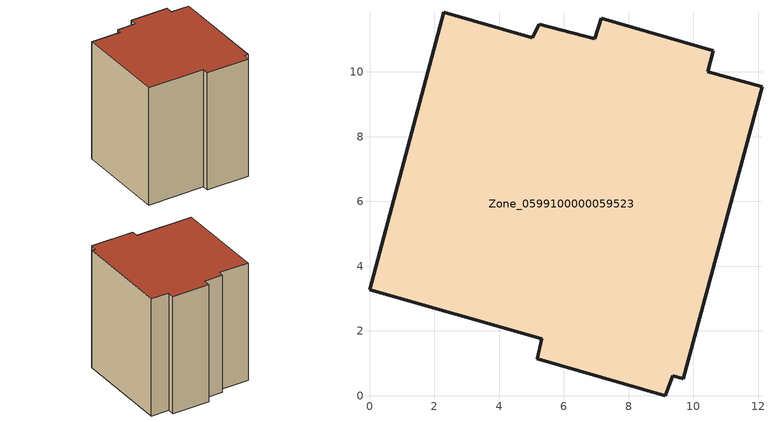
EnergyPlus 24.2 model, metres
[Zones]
Zone_0599100000059523
 floor ground (C_G): 9.36,0.62 9.13,0 5.18,1.15 5.32,1.76 0,3.27 2.29,11.84 5.03,11.05 5.24,11.47 6.95,11.03 7.16,11.65 10.61,10.66 10.45,10 12.12,9.54 9.69,0.53 z0
 wall outside (C_F): 10.45,10 10.61,10.66 7.16,11.65 6.95,11.03 5.24,11.47 5.03,11.05 2.29,11.84 0,3.27 5.32,1.76 5.18,1.15 9.13,0 9.36,0.62 9.69,0.53 12.12,9.54 10.45,10 z0:11.8
 roof outside (C_R): 9.69,0.53 12.12,9.54 10.45,10 10.61,10.66 7.16,11.65 6.95,11.03 5.24,11.47 5.03,11.05 2.29,11.84 0,3.27 5.32,1.76 5.18,1.15 9.13,0 9.36,0.62 z11.8
[BUILDING]
Pand.0599100000059523: North Axis=0; Terrain=City; Loads Convergence Tolerance Value=0.04; Temperature Convergence Tolerance Value=0.4; Solar Distribution=FullExterior; Maximum Number of Warmup Days=25; Minimum Number of Warmup Days=1
[Site:Location]
Rotterdam.The.Hague.AP_ZH_NLD Design_Conditions: Latitude=51.96; Longitude=4.45; Time Zone=1; Elevation=-4.5
[SITE:GROUNDTEMPERATURE:BUILDINGSURFACE]
18, 18, 18, 18, 18, 18, 18, 18, 18, 18, 18, 18
[MATERIAL] Thermal Absorptance=0.9; Solar Absorptance=0.7; Visible Absorptance=0.7
Name | Roughness | Thickness | Conductivity | Density | Specific Heat
G.TI.1946 | MediumSmooth | 0.15 | 1 | 540 | 1210
F.TI.1946 | Rough | 0.3 | 0.857143 | 1920 | 840
R.TI.1946 | MediumRough | 0.2 | 0.1 | 1500 | 1000
[CONSTRUCTION]
C_G: G.TI.1946
C_F: F.TI.1946
C_R: R.TI.1946
[ZONE]
Zone_0599100000059523: Type=1; Multiplier=1; Ceiling Height=Autocalculate; Volume=Autocalculate; Floor Area=autocalculate; Part of Total Floor Area=Yes
[ZONEINFILTRATION:DESIGNFLOWRATE]
Infil_Zone_0599100000059523: Zone or ZoneList or Space or SpaceList=Zone_0599100000059523; Schedule=AlwaysOn; Design Flow Rate Calculation Method=Flow/Area; Flow Rate per Floor Area=0.003; Constant Term Coefficient=1; Temperature Term Coefficient=0; Velocity Term Coefficient=0; Velocity Squared Term Coefficient=0
[HVACTEMPLATE:ZONE:IDEALLOADSAIRSYSTEM]
Zone_0599100000059523: Maximum Heating Supply Air Temperature=50; Minimum Cooling Supply Air Temperature=13; Maximum Heating Supply Air Humidity Ratio=0.0156; Minimum Cooling Supply Air Humidity Ratio=0.0077; Heating Limit=NoLimit; Cooling Limit=NoLimit; Dehumidification Control Type=ConstantSensibleHeatRatio; Cooling Sensible Heat Ratio=0.7; Dehumidification Setpoint=60; Humidification Control Type=None; Humidification Setpoint=30; Outdoor Air Method=None; Outdoor Air Flow Rate per Person=0.00944; Outdoor Air Flow Rate per Zone Floor Area=0; Outdoor Air Flow Rate per Zone=0; Demand Controlled Ventilation Type=None; Outdoor Air Economizer Type=NoEconomizer; Heat Recovery Type=None; Sensible Heat Recovery Effectiveness=0.7; Latent Heat Recovery Effectiveness=0.65
[ZONECONTROL:THERMOSTAT]
ThermostatControl_Zone_0599100000059523: Zone or ZoneList=Zone_0599100000059523; Control Type Schedule=DualSetpointControlType; Control 1=Thermostat_Zone_0599100000059523; Temperature Difference Between Cutout And Setpoint=0
[THERMOSTATSETPOINT:DUALSETPOINT]
Thermostat_Zone_0599100000059523: Heating Setpoint Temperature Schedule=HeatingSetpoint_Zone_0599100000059523; Cooling Setpoint Temperature Schedule=CoolingSetpoint_Zone_0599100000059523
[SCHEDULE:COMPACT]
HeatingSetpoint_Zone_0599100000059523: Through: 12/31, For: AllDays, Until: 24:00, 21
CoolingSetpoint_Zone_0599100000059523: Through: 12/31, For: AllDays, Until: 24:00, 24
DualSetpointControlType: Through: 12/31, For: AllDays, Until: 24:00, 4
AlwaysOn: Through: 12/31, For: AllDays, Until: 24:00, 1
